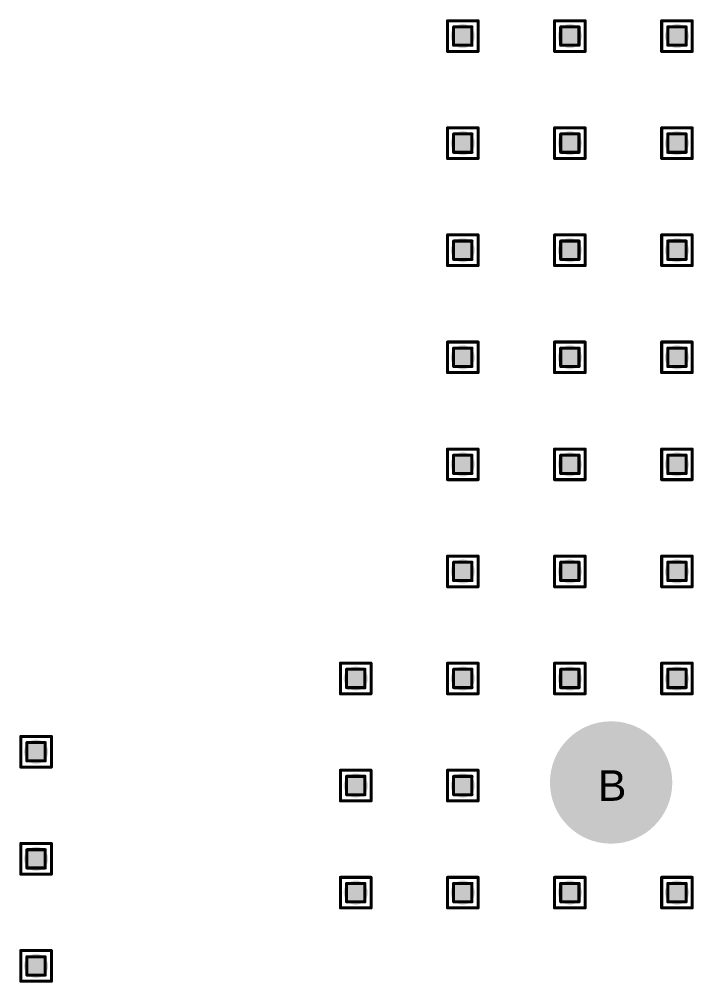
# Model space of a CAD drawing. Header units: millimetres. Extents: x -25 to 478, y -31 to 252.
# Drawn here: x 284.42 to 295.62, y 103.09 to 119.09 of the extents above; entities that cross this region are included whole.
import ezdxf

# ---------------------------------------------------------------- set-up
doc = ezdxf.new("R2010")
doc.units = ezdxf.units.MM
for name, color, linetype in [('DrillDrawing', 1, 'Continuous'), ('MultiLayer', 9, 'Continuous'), ('PadHoleLayer', 156, 'Continuous'), ('ViaHoleLayer', 16, 'Continuous')]:
    doc.layers.add(name, color=color, linetype=linetype)
doc.styles.add('Arial', font='', dxfattribs={"height": 0.2})
doc.styles.get('Arial').set_extended_font_data('Arial')

# ---------------------------------------------------------------- blocks, each defined once
blk = doc.blocks.new('KEYSTONE5000_955')
at = {"layer": 'MultiLayer'}
h = blk.add_hatch(color=9, dxfattribs=at)
edge = h.paths.add_edge_path()
edge.add_arc((0, 0), 1.016, 0, 360)
at = {"layer": 'PadHoleLayer'}
h = blk.add_hatch(color=156, dxfattribs=at)
edge = h.paths.add_edge_path()
edge.add_arc((0, 0), 0.508, 0, 360)

msp = doc.modelspace()

# ---------------------------------------------------------------- hatches: boundary and pattern name
at = {"layer": 'ViaHoleLayer'}
h = msp.add_hatch(color=16, dxfattribs=at)
edge = h.paths.add_edge_path()
edge.add_arc((291.788, 118.809), 0.2, 0, 360)
h = msp.add_hatch(color=16, dxfattribs=at)
edge = h.paths.add_edge_path()
edge.add_arc((293.566, 118.809), 0.2, 0, 360)
h = msp.add_hatch(color=16, dxfattribs=at)
edge = h.paths.add_edge_path()
edge.add_arc((295.344, 118.809), 0.2, 0, 360)
h = msp.add_hatch(color=16, dxfattribs=at)
edge = h.paths.add_edge_path()
edge.add_arc((291.788, 117.031), 0.2, 0, 360)
h = msp.add_hatch(color=16, dxfattribs=at)
edge = h.paths.add_edge_path()
edge.add_arc((293.566, 117.031), 0.2, 0, 360)
h = msp.add_hatch(color=16, dxfattribs=at)
edge = h.paths.add_edge_path()
edge.add_arc((295.344, 117.031), 0.2, 0, 360)
h = msp.add_hatch(color=16, dxfattribs=at)
edge = h.paths.add_edge_path()
edge.add_arc((291.788, 115.253), 0.2, 0, 360)
h = msp.add_hatch(color=16, dxfattribs=at)
edge = h.paths.add_edge_path()
edge.add_arc((293.566, 115.253), 0.2, 0, 360)
h = msp.add_hatch(color=16, dxfattribs=at)
edge = h.paths.add_edge_path()
edge.add_arc((295.344, 115.253), 0.2, 0, 360)
h = msp.add_hatch(color=16, dxfattribs=at)
edge = h.paths.add_edge_path()
edge.add_arc((291.788, 113.475), 0.2, 0, 360)
h = msp.add_hatch(color=16, dxfattribs=at)
edge = h.paths.add_edge_path()
edge.add_arc((293.566, 113.475), 0.2, 0, 360)
h = msp.add_hatch(color=16, dxfattribs=at)
edge = h.paths.add_edge_path()
edge.add_arc((295.344, 113.475), 0.2, 0, 360)
h = msp.add_hatch(color=16, dxfattribs=at)
edge = h.paths.add_edge_path()
edge.add_arc((291.788, 111.697), 0.2, 0, 360)
h = msp.add_hatch(color=16, dxfattribs=at)
edge = h.paths.add_edge_path()
edge.add_arc((293.566, 111.697), 0.2, 0, 360)
h = msp.add_hatch(color=16, dxfattribs=at)
edge = h.paths.add_edge_path()
edge.add_arc((295.344, 111.697), 0.2, 0, 360)
h = msp.add_hatch(color=16, dxfattribs=at)
edge = h.paths.add_edge_path()
edge.add_arc((291.788, 109.919), 0.2, 0, 360)
h = msp.add_hatch(color=16, dxfattribs=at)
edge = h.paths.add_edge_path()
edge.add_arc((293.566, 109.919), 0.2, 0, 360)
h = msp.add_hatch(color=16, dxfattribs=at)
edge = h.paths.add_edge_path()
edge.add_arc((295.344, 109.919), 0.2, 0, 360)
h = msp.add_hatch(color=16, dxfattribs=at)
edge = h.paths.add_edge_path()
edge.add_arc((290.01, 108.141), 0.2, 0, 360)
h = msp.add_hatch(color=16, dxfattribs=at)
edge = h.paths.add_edge_path()
edge.add_arc((291.788, 108.141), 0.2, 0, 360)
h = msp.add_hatch(color=16, dxfattribs=at)
edge = h.paths.add_edge_path()
edge.add_arc((293.566, 108.141), 0.2, 0, 360)
h = msp.add_hatch(color=16, dxfattribs=at)
edge = h.paths.add_edge_path()
edge.add_arc((295.344, 108.141), 0.2, 0, 360)
h = msp.add_hatch(color=16, dxfattribs=at)
edge = h.paths.add_edge_path()
edge.add_arc((284.701, 106.924), 0.2, 0, 360)
h = msp.add_hatch(color=16, dxfattribs=at)
edge = h.paths.add_edge_path()
edge.add_arc((290.01, 106.363), 0.2, 0, 360)
h = msp.add_hatch(color=16, dxfattribs=at)
edge = h.paths.add_edge_path()
edge.add_arc((291.788, 106.363), 0.2, 0, 360)
h = msp.add_hatch(color=16, dxfattribs=at)
edge = h.paths.add_edge_path()
edge.add_arc((284.701, 105.146), 0.2, 0, 360)
h = msp.add_hatch(color=16, dxfattribs=at)
edge = h.paths.add_edge_path()
edge.add_arc((290.01, 104.585), 0.2, 0, 360)
h = msp.add_hatch(color=16, dxfattribs=at)
edge = h.paths.add_edge_path()
edge.add_arc((291.788, 104.585), 0.2, 0, 360)
h = msp.add_hatch(color=16, dxfattribs=at)
edge = h.paths.add_edge_path()
edge.add_arc((293.566, 104.585), 0.2, 0, 360)
h = msp.add_hatch(color=16, dxfattribs=at)
edge = h.paths.add_edge_path()
edge.add_arc((295.344, 104.585), 0.2, 0, 360)
h = msp.add_hatch(color=16, dxfattribs=at)
edge = h.paths.add_edge_path()
edge.add_arc((284.701, 103.368), 0.2, 0, 360)

# ---------------------------------------------------------------- linework, layer by layer
at = {"layer": 'DrillDrawing', "const_width": 0.0508}
for points in [[(291.534, 119.063), (292.042, 119.063)], [(291.534, 118.555), (291.534, 119.063)], [(292.042, 118.555), (292.042, 119.063)], [(293.312, 119.063), (293.82, 119.063)], [(293.312, 118.555), (293.312, 119.063)], [(293.82, 118.555), (293.82, 119.063)], [(295.09, 119.063), (295.598, 119.063)], [(295.09, 118.555), (295.09, 119.063)], [(295.598, 118.555), (295.598, 119.063)], [(291.635, 118.962), (291.94, 118.962)], [(291.635, 118.657), (291.635, 118.962)], [(291.94, 118.657), (291.94, 118.962)], [(293.413, 118.962), (293.718, 118.962)], [(293.413, 118.657), (293.413, 118.962)], [(293.718, 118.657), (293.718, 118.962)], [(295.191, 118.962), (295.496, 118.962)], [(295.191, 118.657), (295.191, 118.962)], [(295.496, 118.657), (295.496, 118.962)], [(291.534, 118.555), (292.042, 118.555)], [(291.635, 118.657), (291.94, 118.657)], [(293.312, 118.555), (293.82, 118.555)], [(293.413, 118.657), (293.718, 118.657)], [(295.09, 118.555), (295.598, 118.555)], [(295.191, 118.657), (295.496, 118.657)], [(291.534, 117.285), (292.042, 117.285)], [(291.534, 116.777), (291.534, 117.285)], [(292.042, 116.777), (292.042, 117.285)], [(293.312, 117.285), (293.82, 117.285)], [(293.312, 116.777), (293.312, 117.285)], [(293.82, 116.777), (293.82, 117.285)], [(295.09, 117.285), (295.598, 117.285)], [(295.09, 116.777), (295.09, 117.285)], [(295.598, 116.777), (295.598, 117.285)], [(291.635, 117.184), (291.94, 117.184)], [(291.635, 116.879), (291.635, 117.184)], [(291.94, 116.879), (291.94, 117.184)], [(293.413, 117.184), (293.718, 117.184)], [(293.413, 116.879), (293.413, 117.184)], [(293.718, 116.879), (293.718, 117.184)], [(295.191, 117.184), (295.496, 117.184)], [(295.191, 116.879), (295.191, 117.184)], [(295.496, 116.879), (295.496, 117.184)], [(291.534, 116.777), (292.042, 116.777)], [(291.635, 116.879), (291.94, 116.879)], [(293.312, 116.777), (293.82, 116.777)], [(293.413, 116.879), (293.718, 116.879)], [(295.09, 116.777), (295.598, 116.777)], [(295.191, 116.879), (295.496, 116.879)], [(291.534, 115.507), (292.042, 115.507)], [(291.534, 114.999), (291.534, 115.507)], [(292.042, 114.999), (292.042, 115.507)], [(293.312, 115.507), (293.82, 115.507)], [(293.312, 114.999), (293.312, 115.507)], [(293.82, 114.999), (293.82, 115.507)], [(295.09, 115.507), (295.598, 115.507)], [(295.09, 114.999), (295.09, 115.507)], [(295.598, 114.999), (295.598, 115.507)], [(291.635, 115.406), (291.94, 115.406)], [(291.635, 115.101), (291.635, 115.406)], [(291.94, 115.101), (291.94, 115.406)], [(293.413, 115.406), (293.718, 115.406)], [(293.413, 115.101), (293.413, 115.406)], [(293.718, 115.101), (293.718, 115.406)], [(295.191, 115.406), (295.496, 115.406)], [(295.191, 115.101), (295.191, 115.406)], [(295.496, 115.101), (295.496, 115.406)], [(291.635, 115.101), (291.94, 115.101)], [(293.413, 115.101), (293.718, 115.101)], [(295.191, 115.101), (295.496, 115.101)], [(291.534, 114.999), (292.042, 114.999)], [(293.312, 114.999), (293.82, 114.999)], [(295.09, 114.999), (295.598, 114.999)], [(291.534, 113.729), (292.042, 113.729)], [(291.534, 113.221), (291.534, 113.729)], [(291.635, 113.628), (291.94, 113.628)], [(291.635, 113.323), (291.635, 113.628)], [(291.94, 113.323), (291.94, 113.628)], [(292.042, 113.221), (292.042, 113.729)], [(293.312, 113.729), (293.82, 113.729)], [(293.312, 113.221), (293.312, 113.729)], [(293.413, 113.628), (293.718, 113.628)], [(293.413, 113.323), (293.413, 113.628)], [(293.718, 113.323), (293.718, 113.628)], [(293.82, 113.221), (293.82, 113.729)], [(295.09, 113.729), (295.598, 113.729)], [(295.09, 113.221), (295.09, 113.729)], [(295.191, 113.628), (295.496, 113.628)], [(295.191, 113.323), (295.191, 113.628)], [(295.496, 113.323), (295.496, 113.628)], [(295.598, 113.221), (295.598, 113.729)], [(291.635, 113.323), (291.94, 113.323)], [(293.413, 113.323), (293.718, 113.323)], [(295.191, 113.323), (295.496, 113.323)], [(291.534, 113.221), (292.042, 113.221)], [(293.312, 113.221), (293.82, 113.221)], [(295.09, 113.221), (295.598, 113.221)], [(291.534, 111.951), (292.042, 111.951)], [(291.534, 111.443), (291.534, 111.951)], [(291.635, 111.85), (291.94, 111.85)], [(291.635, 111.545), (291.635, 111.85)], [(291.94, 111.545), (291.94, 111.85)], [(292.042, 111.443), (292.042, 111.951)], [(293.312, 111.951), (293.82, 111.951)], [(293.312, 111.443), (293.312, 111.951)], [(293.413, 111.85), (293.718, 111.85)], [(293.413, 111.545), (293.413, 111.85)], [(293.718, 111.545), (293.718, 111.85)], [(293.82, 111.443), (293.82, 111.951)], [(295.09, 111.951), (295.598, 111.951)], [(295.09, 111.443), (295.09, 111.951)], [(295.191, 111.85), (295.496, 111.85)], [(295.191, 111.545), (295.191, 111.85)], [(295.496, 111.545), (295.496, 111.85)], [(295.598, 111.443), (295.598, 111.951)], [(291.635, 111.545), (291.94, 111.545)], [(293.413, 111.545), (293.718, 111.545)], [(295.191, 111.545), (295.496, 111.545)], [(291.534, 111.443), (292.042, 111.443)], [(293.312, 111.443), (293.82, 111.443)], [(295.09, 111.443), (295.598, 111.443)], [(291.534, 110.173), (292.042, 110.173)], [(291.534, 109.665), (291.534, 110.173)], [(291.635, 110.072), (291.94, 110.072)], [(291.635, 109.767), (291.635, 110.072)], [(291.94, 109.767), (291.94, 110.072)], [(292.042, 109.665), (292.042, 110.173)], [(293.312, 110.173), (293.82, 110.173)], [(293.312, 109.665), (293.312, 110.173)], [(293.413, 110.072), (293.718, 110.072)], [(293.413, 109.767), (293.413, 110.072)], [(293.718, 109.767), (293.718, 110.072)], [(293.82, 109.665), (293.82, 110.173)], [(295.09, 110.173), (295.598, 110.173)], [(295.09, 109.665), (295.09, 110.173)], [(295.191, 110.072), (295.496, 110.072)], [(295.191, 109.767), (295.191, 110.072)], [(295.496, 109.767), (295.496, 110.072)], [(295.598, 109.665), (295.598, 110.173)], [(291.635, 109.767), (291.94, 109.767)], [(293.413, 109.767), (293.718, 109.767)], [(295.191, 109.767), (295.496, 109.767)], [(291.534, 109.665), (292.042, 109.665)], [(293.312, 109.665), (293.82, 109.665)], [(295.09, 109.665), (295.598, 109.665)], [(289.756, 108.395), (290.264, 108.395)], [(289.756, 107.887), (289.756, 108.395)], [(290.264, 107.887), (290.264, 108.395)], [(291.534, 108.395), (292.042, 108.395)], [(291.534, 107.887), (291.534, 108.395)], [(292.042, 107.887), (292.042, 108.395)], [(293.312, 108.395), (293.82, 108.395)], [(293.312, 107.887), (293.312, 108.395)], [(293.82, 107.887), (293.82, 108.395)], [(295.09, 108.395), (295.598, 108.395)], [(295.09, 107.887), (295.09, 108.395)], [(295.598, 107.887), (295.598, 108.395)], [(289.857, 108.294), (290.162, 108.294)], [(289.857, 107.989), (289.857, 108.294)], [(290.162, 107.989), (290.162, 108.294)], [(291.635, 108.294), (291.94, 108.294)], [(291.635, 107.989), (291.635, 108.294)], [(291.94, 107.989), (291.94, 108.294)], [(293.413, 108.294), (293.718, 108.294)], [(293.413, 107.989), (293.413, 108.294)], [(293.718, 107.989), (293.718, 108.294)], [(295.191, 108.294), (295.496, 108.294)], [(295.191, 107.989), (295.191, 108.294)], [(295.496, 107.989), (295.496, 108.294)], [(289.857, 107.989), (290.162, 107.989)], [(291.635, 107.989), (291.94, 107.989)], [(293.413, 107.989), (293.718, 107.989)], [(295.191, 107.989), (295.496, 107.989)], [(289.756, 107.887), (290.264, 107.887)], [(291.534, 107.887), (292.042, 107.887)], [(293.312, 107.887), (293.82, 107.887)], [(295.09, 107.887), (295.598, 107.887)], [(284.447, 107.178), (284.955, 107.178)], [(284.447, 106.67), (284.447, 107.178)], [(284.955, 106.67), (284.955, 107.178)], [(284.549, 107.076), (284.853, 107.076)], [(284.549, 106.772), (284.549, 107.076)], [(284.853, 106.772), (284.853, 107.076)], [(284.549, 106.772), (284.853, 106.772)], [(284.447, 106.67), (284.955, 106.67)], [(289.756, 106.617), (290.264, 106.617)], [(289.756, 106.109), (289.756, 106.617)], [(290.264, 106.109), (290.264, 106.617)], [(291.534, 106.617), (292.042, 106.617)], [(291.534, 106.109), (291.534, 106.617)], [(292.042, 106.109), (292.042, 106.617)], [(289.857, 106.516), (290.162, 106.516)], [(289.857, 106.211), (289.857, 106.516)], [(290.162, 106.211), (290.162, 106.516)], [(291.635, 106.516), (291.94, 106.516)], [(291.635, 106.211), (291.635, 106.516)], [(291.94, 106.211), (291.94, 106.516)], [(289.756, 106.109), (290.264, 106.109)], [(289.857, 106.211), (290.162, 106.211)], [(291.534, 106.109), (292.042, 106.109)], [(291.635, 106.211), (291.94, 106.211)], [(284.447, 105.4), (284.955, 105.4)], [(284.447, 104.892), (284.447, 105.4)], [(284.549, 105.298), (284.853, 105.298)], [(284.549, 104.994), (284.549, 105.298)], [(284.853, 104.994), (284.853, 105.298)], [(284.955, 104.892), (284.955, 105.4)], [(284.549, 104.994), (284.853, 104.994)], [(284.447, 104.892), (284.955, 104.892)], [(289.756, 104.839), (290.264, 104.839)], [(289.756, 104.331), (289.756, 104.839)], [(290.264, 104.331), (290.264, 104.839)], [(291.534, 104.839), (292.042, 104.839)], [(291.534, 104.331), (291.534, 104.839)], [(292.042, 104.331), (292.042, 104.839)], [(293.312, 104.839), (293.82, 104.839)], [(293.312, 104.331), (293.312, 104.839)], [(293.82, 104.331), (293.82, 104.839)], [(295.09, 104.839), (295.598, 104.839)], [(295.09, 104.331), (295.09, 104.839)], [(295.598, 104.331), (295.598, 104.839)], [(289.857, 104.738), (290.162, 104.738)], [(289.857, 104.433), (289.857, 104.738)], [(290.162, 104.433), (290.162, 104.738)], [(291.635, 104.738), (291.94, 104.738)], [(291.635, 104.433), (291.635, 104.738)], [(291.94, 104.433), (291.94, 104.738)], [(293.413, 104.738), (293.718, 104.738)], [(293.413, 104.433), (293.413, 104.738)], [(293.718, 104.433), (293.718, 104.738)], [(295.191, 104.738), (295.496, 104.738)], [(295.191, 104.433), (295.191, 104.738)], [(295.496, 104.433), (295.496, 104.738)], [(289.756, 104.331), (290.264, 104.331)], [(289.857, 104.433), (290.162, 104.433)], [(291.534, 104.331), (292.042, 104.331)], [(291.635, 104.433), (291.94, 104.433)], [(293.312, 104.331), (293.82, 104.331)], [(293.413, 104.433), (293.718, 104.433)], [(295.09, 104.331), (295.598, 104.331)], [(295.191, 104.433), (295.496, 104.433)], [(284.447, 103.622), (284.955, 103.622)], [(284.447, 103.114), (284.447, 103.622)], [(284.549, 103.52), (284.853, 103.52)], [(284.549, 103.216), (284.549, 103.52)], [(284.853, 103.216), (284.853, 103.52)], [(284.955, 103.114), (284.955, 103.622)], [(284.549, 103.216), (284.853, 103.216)], [(284.447, 103.114), (284.955, 103.114)]]:
    msp.add_lwpolyline(points, dxfattribs=at)
at = {"layer": 'DrillDrawing', "const_width": 0.0254}
for points in [[(291.521, 119.063, 1), (291.546, 119.063, 1)], [(291.521, 119.063, 1), (291.546, 119.063, 1)], [(292.029, 119.063, 1), (292.054, 119.063, 1)], [(292.029, 119.063, 1), (292.054, 119.063, 1)], [(293.299, 119.063, 1), (293.324, 119.063, 1)], [(293.299, 119.063, 1), (293.324, 119.063, 1)], [(293.807, 119.063, 1), (293.832, 119.063, 1)], [(293.807, 119.063, 1), (293.832, 119.063, 1)], [(295.077, 119.063, 1), (295.102, 119.063, 1)], [(295.077, 119.063, 1), (295.102, 119.063, 1)], [(295.585, 119.063, 1), (295.61, 119.063, 1)], [(295.585, 119.063, 1), (295.61, 119.063, 1)], [(291.623, 118.962, 1), (291.648, 118.962, 1)], [(291.623, 118.962, 1), (291.648, 118.962, 1)], [(291.927, 118.962, 1), (291.953, 118.962, 1)], [(291.927, 118.962, 1), (291.953, 118.962, 1)], [(293.401, 118.962, 1), (293.426, 118.962, 1)], [(293.401, 118.962, 1), (293.426, 118.962, 1)], [(293.705, 118.962, 1), (293.731, 118.962, 1)], [(293.705, 118.962, 1), (293.731, 118.962, 1)], [(295.179, 118.962, 1), (295.204, 118.962, 1)], [(295.179, 118.962, 1), (295.204, 118.962, 1)], [(295.483, 118.962, 1), (295.509, 118.962, 1)], [(295.483, 118.962, 1), (295.509, 118.962, 1)], [(291.521, 118.555, 1), (291.546, 118.555, 1)], [(291.521, 118.555, 1), (291.546, 118.555, 1)], [(291.623, 118.657, 1), (291.648, 118.657, 1)], [(291.623, 118.657, 1), (291.648, 118.657, 1)], [(291.927, 118.657, 1), (291.953, 118.657, 1)], [(291.927, 118.657, 1), (291.953, 118.657, 1)], [(292.029, 118.555, 1), (292.054, 118.555, 1)], [(292.029, 118.555, 1), (292.054, 118.555, 1)], [(293.299, 118.555, 1), (293.324, 118.555, 1)], [(293.299, 118.555, 1), (293.324, 118.555, 1)], [(293.401, 118.657, 1), (293.426, 118.657, 1)], [(293.401, 118.657, 1), (293.426, 118.657, 1)], [(293.705, 118.657, 1), (293.731, 118.657, 1)], [(293.705, 118.657, 1), (293.731, 118.657, 1)], [(293.807, 118.555, 1), (293.832, 118.555, 1)], [(293.807, 118.555, 1), (293.832, 118.555, 1)], [(295.077, 118.555, 1), (295.102, 118.555, 1)], [(295.077, 118.555, 1), (295.102, 118.555, 1)], [(295.179, 118.657, 1), (295.204, 118.657, 1)], [(295.179, 118.657, 1), (295.204, 118.657, 1)], [(295.483, 118.657, 1), (295.509, 118.657, 1)], [(295.483, 118.657, 1), (295.509, 118.657, 1)], [(295.585, 118.555, 1), (295.61, 118.555, 1)], [(295.585, 118.555, 1), (295.61, 118.555, 1)], [(291.521, 117.285, 1), (291.546, 117.285, 1)], [(291.521, 117.285, 1), (291.546, 117.285, 1)], [(292.029, 117.285, 1), (292.054, 117.285, 1)], [(292.029, 117.285, 1), (292.054, 117.285, 1)], [(293.299, 117.285, 1), (293.324, 117.285, 1)], [(293.299, 117.285, 1), (293.324, 117.285, 1)], [(293.807, 117.285, 1), (293.832, 117.285, 1)], [(293.807, 117.285, 1), (293.832, 117.285, 1)], [(295.077, 117.285, 1), (295.102, 117.285, 1)], [(295.077, 117.285, 1), (295.102, 117.285, 1)], [(295.585, 117.285, 1), (295.61, 117.285, 1)], [(295.585, 117.285, 1), (295.61, 117.285, 1)], [(291.623, 117.184, 1), (291.648, 117.184, 1)], [(291.623, 117.184, 1), (291.648, 117.184, 1)], [(291.927, 117.184, 1), (291.953, 117.184, 1)], [(291.927, 117.184, 1), (291.953, 117.184, 1)], [(293.401, 117.184, 1), (293.426, 117.184, 1)], [(293.401, 117.184, 1), (293.426, 117.184, 1)], [(293.705, 117.184, 1), (293.731, 117.184, 1)], [(293.705, 117.184, 1), (293.731, 117.184, 1)], [(295.179, 117.184, 1), (295.204, 117.184, 1)], [(295.179, 117.184, 1), (295.204, 117.184, 1)], [(295.483, 117.184, 1), (295.509, 117.184, 1)], [(295.483, 117.184, 1), (295.509, 117.184, 1)], [(291.521, 116.777, 1), (291.546, 116.777, 1)], [(291.521, 116.777, 1), (291.546, 116.777, 1)], [(291.623, 116.879, 1), (291.648, 116.879, 1)], [(291.623, 116.879, 1), (291.648, 116.879, 1)], [(291.927, 116.879, 1), (291.953, 116.879, 1)], [(291.927, 116.879, 1), (291.953, 116.879, 1)], [(292.029, 116.777, 1), (292.054, 116.777, 1)], [(292.029, 116.777, 1), (292.054, 116.777, 1)], [(293.299, 116.777, 1), (293.324, 116.777, 1)], [(293.299, 116.777, 1), (293.324, 116.777, 1)], [(293.401, 116.879, 1), (293.426, 116.879, 1)], [(293.401, 116.879, 1), (293.426, 116.879, 1)], [(293.705, 116.879, 1), (293.731, 116.879, 1)], [(293.705, 116.879, 1), (293.731, 116.879, 1)], [(293.807, 116.777, 1), (293.832, 116.777, 1)], [(293.807, 116.777, 1), (293.832, 116.777, 1)], [(295.077, 116.777, 1), (295.102, 116.777, 1)], [(295.077, 116.777, 1), (295.102, 116.777, 1)], [(295.179, 116.879, 1), (295.204, 116.879, 1)], [(295.179, 116.879, 1), (295.204, 116.879, 1)], [(295.483, 116.879, 1), (295.509, 116.879, 1)], [(295.483, 116.879, 1), (295.509, 116.879, 1)], [(295.585, 116.777, 1), (295.61, 116.777, 1)], [(295.585, 116.777, 1), (295.61, 116.777, 1)], [(291.521, 115.507, 1), (291.546, 115.507, 1)], [(291.521, 115.507, 1), (291.546, 115.507, 1)], [(292.029, 115.507, 1), (292.054, 115.507, 1)], [(292.029, 115.507, 1), (292.054, 115.507, 1)], [(293.299, 115.507, 1), (293.324, 115.507, 1)], [(293.299, 115.507, 1), (293.324, 115.507, 1)], [(293.807, 115.507, 1), (293.832, 115.507, 1)], [(293.807, 115.507, 1), (293.832, 115.507, 1)], [(295.077, 115.507, 1), (295.102, 115.507, 1)], [(295.077, 115.507, 1), (295.102, 115.507, 1)], [(295.585, 115.507, 1), (295.61, 115.507, 1)], [(295.585, 115.507, 1), (295.61, 115.507, 1)], [(291.623, 115.406, 1), (291.648, 115.406, 1)], [(291.623, 115.406, 1), (291.648, 115.406, 1)], [(291.927, 115.406, 1), (291.953, 115.406, 1)], [(291.927, 115.406, 1), (291.953, 115.406, 1)], [(293.401, 115.406, 1), (293.426, 115.406, 1)], [(293.401, 115.406, 1), (293.426, 115.406, 1)], [(293.705, 115.406, 1), (293.731, 115.406, 1)], [(293.705, 115.406, 1), (293.731, 115.406, 1)], [(295.179, 115.406, 1), (295.204, 115.406, 1)], [(295.179, 115.406, 1), (295.204, 115.406, 1)], [(295.483, 115.406, 1), (295.509, 115.406, 1)], [(295.483, 115.406, 1), (295.509, 115.406, 1)], [(291.623, 115.101, 1), (291.648, 115.101, 1)], [(291.623, 115.101, 1), (291.648, 115.101, 1)], [(291.927, 115.101, 1), (291.953, 115.101, 1)], [(291.927, 115.101, 1), (291.953, 115.101, 1)], [(293.401, 115.101, 1), (293.426, 115.101, 1)], [(293.401, 115.101, 1), (293.426, 115.101, 1)], [(293.705, 115.101, 1), (293.731, 115.101, 1)], [(293.705, 115.101, 1), (293.731, 115.101, 1)], [(295.179, 115.101, 1), (295.204, 115.101, 1)], [(295.179, 115.101, 1), (295.204, 115.101, 1)], [(295.483, 115.101, 1), (295.509, 115.101, 1)], [(295.483, 115.101, 1), (295.509, 115.101, 1)], [(291.521, 114.999, 1), (291.546, 114.999, 1)], [(291.521, 114.999, 1), (291.546, 114.999, 1)], [(292.029, 114.999, 1), (292.054, 114.999, 1)], [(292.029, 114.999, 1), (292.054, 114.999, 1)], [(293.299, 114.999, 1), (293.324, 114.999, 1)], [(293.299, 114.999, 1), (293.324, 114.999, 1)], [(293.807, 114.999, 1), (293.832, 114.999, 1)], [(293.807, 114.999, 1), (293.832, 114.999, 1)], [(295.077, 114.999, 1), (295.102, 114.999, 1)], [(295.077, 114.999, 1), (295.102, 114.999, 1)], [(295.585, 114.999, 1), (295.61, 114.999, 1)], [(295.585, 114.999, 1), (295.61, 114.999, 1)], [(291.521, 113.729, 1), (291.546, 113.729, 1)], [(291.521, 113.729, 1), (291.546, 113.729, 1)], [(291.623, 113.628, 1), (291.648, 113.628, 1)], [(291.623, 113.628, 1), (291.648, 113.628, 1)], [(291.927, 113.628, 1), (291.953, 113.628, 1)], [(291.927, 113.628, 1), (291.953, 113.628, 1)], [(292.029, 113.729, 1), (292.054, 113.729, 1)], [(292.029, 113.729, 1), (292.054, 113.729, 1)], [(293.299, 113.729, 1), (293.324, 113.729, 1)], [(293.299, 113.729, 1), (293.324, 113.729, 1)], [(293.401, 113.628, 1), (293.426, 113.628, 1)], [(293.401, 113.628, 1), (293.426, 113.628, 1)], [(293.705, 113.628, 1), (293.731, 113.628, 1)], [(293.705, 113.628, 1), (293.731, 113.628, 1)], [(293.807, 113.729, 1), (293.832, 113.729, 1)], [(293.807, 113.729, 1), (293.832, 113.729, 1)], [(295.077, 113.729, 1), (295.102, 113.729, 1)], [(295.077, 113.729, 1), (295.102, 113.729, 1)], [(295.179, 113.628, 1), (295.204, 113.628, 1)], [(295.179, 113.628, 1), (295.204, 113.628, 1)], [(295.483, 113.628, 1), (295.509, 113.628, 1)], [(295.483, 113.628, 1), (295.509, 113.628, 1)], [(295.585, 113.729, 1), (295.61, 113.729, 1)], [(295.585, 113.729, 1), (295.61, 113.729, 1)], [(291.623, 113.323, 1), (291.648, 113.323, 1)], [(291.623, 113.323, 1), (291.648, 113.323, 1)], [(291.927, 113.323, 1), (291.953, 113.323, 1)], [(291.927, 113.323, 1), (291.953, 113.323, 1)], [(293.401, 113.323, 1), (293.426, 113.323, 1)], [(293.401, 113.323, 1), (293.426, 113.323, 1)], [(293.705, 113.323, 1), (293.731, 113.323, 1)], [(293.705, 113.323, 1), (293.731, 113.323, 1)], [(295.179, 113.323, 1), (295.204, 113.323, 1)], [(295.179, 113.323, 1), (295.204, 113.323, 1)], [(295.483, 113.323, 1), (295.509, 113.323, 1)], [(295.483, 113.323, 1), (295.509, 113.323, 1)], [(291.521, 113.221, 1), (291.546, 113.221, 1)], [(291.521, 113.221, 1), (291.546, 113.221, 1)], [(292.029, 113.221, 1), (292.054, 113.221, 1)], [(292.029, 113.221, 1), (292.054, 113.221, 1)], [(293.299, 113.221, 1), (293.324, 113.221, 1)], [(293.299, 113.221, 1), (293.324, 113.221, 1)], [(293.807, 113.221, 1), (293.832, 113.221, 1)], [(293.807, 113.221, 1), (293.832, 113.221, 1)], [(295.077, 113.221, 1), (295.102, 113.221, 1)], [(295.077, 113.221, 1), (295.102, 113.221, 1)], [(295.585, 113.221, 1), (295.61, 113.221, 1)], [(295.585, 113.221, 1), (295.61, 113.221, 1)], [(291.521, 111.951, 1), (291.546, 111.951, 1)], [(291.521, 111.951, 1), (291.546, 111.951, 1)], [(291.623, 111.85, 1), (291.648, 111.85, 1)], [(291.623, 111.85, 1), (291.648, 111.85, 1)], [(291.927, 111.85, 1), (291.953, 111.85, 1)], [(291.927, 111.85, 1), (291.953, 111.85, 1)], [(292.029, 111.951, 1), (292.054, 111.951, 1)], [(292.029, 111.951, 1), (292.054, 111.951, 1)], [(293.299, 111.951, 1), (293.324, 111.951, 1)], [(293.299, 111.951, 1), (293.324, 111.951, 1)], [(293.401, 111.85, 1), (293.426, 111.85, 1)], [(293.401, 111.85, 1), (293.426, 111.85, 1)], [(293.705, 111.85, 1), (293.731, 111.85, 1)], [(293.705, 111.85, 1), (293.731, 111.85, 1)], [(293.807, 111.951, 1), (293.832, 111.951, 1)], [(293.807, 111.951, 1), (293.832, 111.951, 1)], [(295.077, 111.951, 1), (295.102, 111.951, 1)], [(295.077, 111.951, 1), (295.102, 111.951, 1)], [(295.179, 111.85, 1), (295.204, 111.85, 1)], [(295.179, 111.85, 1), (295.204, 111.85, 1)], [(295.483, 111.85, 1), (295.509, 111.85, 1)], [(295.483, 111.85, 1), (295.509, 111.85, 1)], [(295.585, 111.951, 1), (295.61, 111.951, 1)], [(295.585, 111.951, 1), (295.61, 111.951, 1)], [(291.623, 111.545, 1), (291.648, 111.545, 1)], [(291.623, 111.545, 1), (291.648, 111.545, 1)], [(291.927, 111.545, 1), (291.953, 111.545, 1)], [(291.927, 111.545, 1), (291.953, 111.545, 1)], [(293.401, 111.545, 1), (293.426, 111.545, 1)], [(293.401, 111.545, 1), (293.426, 111.545, 1)], [(293.705, 111.545, 1), (293.731, 111.545, 1)], [(293.705, 111.545, 1), (293.731, 111.545, 1)], [(295.179, 111.545, 1), (295.204, 111.545, 1)], [(295.179, 111.545, 1), (295.204, 111.545, 1)], [(295.483, 111.545, 1), (295.509, 111.545, 1)], [(295.483, 111.545, 1), (295.509, 111.545, 1)], [(291.521, 111.443, 1), (291.546, 111.443, 1)], [(291.521, 111.443, 1), (291.546, 111.443, 1)], [(292.029, 111.443, 1), (292.054, 111.443, 1)], [(292.029, 111.443, 1), (292.054, 111.443, 1)], [(293.299, 111.443, 1), (293.324, 111.443, 1)], [(293.299, 111.443, 1), (293.324, 111.443, 1)], [(293.807, 111.443, 1), (293.832, 111.443, 1)], [(293.807, 111.443, 1), (293.832, 111.443, 1)], [(295.077, 111.443, 1), (295.102, 111.443, 1)], [(295.077, 111.443, 1), (295.102, 111.443, 1)], [(295.585, 111.443, 1), (295.61, 111.443, 1)], [(295.585, 111.443, 1), (295.61, 111.443, 1)], [(291.521, 110.173, 1), (291.546, 110.173, 1)], [(291.521, 110.173, 1), (291.546, 110.173, 1)], [(291.623, 110.072, 1), (291.648, 110.072, 1)], [(291.623, 110.072, 1), (291.648, 110.072, 1)], [(291.927, 110.072, 1), (291.953, 110.072, 1)], [(291.927, 110.072, 1), (291.953, 110.072, 1)], [(292.029, 110.173, 1), (292.054, 110.173, 1)], [(292.029, 110.173, 1), (292.054, 110.173, 1)], [(293.299, 110.173, 1), (293.324, 110.173, 1)], [(293.299, 110.173, 1), (293.324, 110.173, 1)], [(293.401, 110.072, 1), (293.426, 110.072, 1)], [(293.401, 110.072, 1), (293.426, 110.072, 1)], [(293.705, 110.072, 1), (293.731, 110.072, 1)], [(293.705, 110.072, 1), (293.731, 110.072, 1)], [(293.807, 110.173, 1), (293.832, 110.173, 1)], [(293.807, 110.173, 1), (293.832, 110.173, 1)], [(295.077, 110.173, 1), (295.102, 110.173, 1)], [(295.077, 110.173, 1), (295.102, 110.173, 1)], [(295.179, 110.072, 1), (295.204, 110.072, 1)], [(295.179, 110.072, 1), (295.204, 110.072, 1)], [(295.483, 110.072, 1), (295.509, 110.072, 1)], [(295.483, 110.072, 1), (295.509, 110.072, 1)], [(295.585, 110.173, 1), (295.61, 110.173, 1)], [(295.585, 110.173, 1), (295.61, 110.173, 1)], [(291.623, 109.767, 1), (291.648, 109.767, 1)], [(291.623, 109.767, 1), (291.648, 109.767, 1)], [(291.927, 109.767, 1), (291.953, 109.767, 1)], [(291.927, 109.767, 1), (291.953, 109.767, 1)], [(293.401, 109.767, 1), (293.426, 109.767, 1)], [(293.401, 109.767, 1), (293.426, 109.767, 1)], [(293.705, 109.767, 1), (293.731, 109.767, 1)], [(293.705, 109.767, 1), (293.731, 109.767, 1)], [(295.179, 109.767, 1), (295.204, 109.767, 1)], [(295.179, 109.767, 1), (295.204, 109.767, 1)], [(295.483, 109.767, 1), (295.509, 109.767, 1)], [(295.483, 109.767, 1), (295.509, 109.767, 1)], [(291.521, 109.665, 1), (291.546, 109.665, 1)], [(291.521, 109.665, 1), (291.546, 109.665, 1)], [(292.029, 109.665, 1), (292.054, 109.665, 1)], [(292.029, 109.665, 1), (292.054, 109.665, 1)], [(293.299, 109.665, 1), (293.324, 109.665, 1)], [(293.299, 109.665, 1), (293.324, 109.665, 1)], [(293.807, 109.665, 1), (293.832, 109.665, 1)], [(293.807, 109.665, 1), (293.832, 109.665, 1)], [(295.077, 109.665, 1), (295.102, 109.665, 1)], [(295.077, 109.665, 1), (295.102, 109.665, 1)], [(295.585, 109.665, 1), (295.61, 109.665, 1)], [(295.585, 109.665, 1), (295.61, 109.665, 1)], [(289.743, 108.395, 1), (289.768, 108.395, 1)], [(289.743, 108.395, 1), (289.768, 108.395, 1)], [(290.251, 108.395, 1), (290.276, 108.395, 1)], [(290.251, 108.395, 1), (290.276, 108.395, 1)], [(291.521, 108.395, 1), (291.546, 108.395, 1)], [(291.521, 108.395, 1), (291.546, 108.395, 1)], [(292.029, 108.395, 1), (292.054, 108.395, 1)], [(292.029, 108.395, 1), (292.054, 108.395, 1)], [(293.299, 108.395, 1), (293.324, 108.395, 1)], [(293.299, 108.395, 1), (293.324, 108.395, 1)], [(293.807, 108.395, 1), (293.832, 108.395, 1)], [(293.807, 108.395, 1), (293.832, 108.395, 1)], [(295.077, 108.395, 1), (295.102, 108.395, 1)], [(295.077, 108.395, 1), (295.102, 108.395, 1)], [(295.585, 108.395, 1), (295.61, 108.395, 1)], [(295.585, 108.395, 1), (295.61, 108.395, 1)], [(289.845, 108.294, 1), (289.87, 108.294, 1)], [(289.845, 108.294, 1), (289.87, 108.294, 1)], [(290.149, 108.294, 1), (290.175, 108.294, 1)], [(290.149, 108.294, 1), (290.175, 108.294, 1)], [(291.623, 108.294, 1), (291.648, 108.294, 1)], [(291.623, 108.294, 1), (291.648, 108.294, 1)], [(291.927, 108.294, 1), (291.953, 108.294, 1)], [(291.927, 108.294, 1), (291.953, 108.294, 1)], [(293.401, 108.294, 1), (293.426, 108.294, 1)], [(293.401, 108.294, 1), (293.426, 108.294, 1)], [(293.705, 108.294, 1), (293.731, 108.294, 1)], [(293.705, 108.294, 1), (293.731, 108.294, 1)], [(295.179, 108.294, 1), (295.204, 108.294, 1)], [(295.179, 108.294, 1), (295.204, 108.294, 1)], [(295.483, 108.294, 1), (295.509, 108.294, 1)], [(295.483, 108.294, 1), (295.509, 108.294, 1)], [(289.845, 107.989, 1), (289.87, 107.989, 1)], [(289.845, 107.989, 1), (289.87, 107.989, 1)], [(290.149, 107.989, 1), (290.175, 107.989, 1)], [(290.149, 107.989, 1), (290.175, 107.989, 1)], [(291.623, 107.989, 1), (291.648, 107.989, 1)], [(291.623, 107.989, 1), (291.648, 107.989, 1)], [(291.927, 107.989, 1), (291.953, 107.989, 1)], [(291.927, 107.989, 1), (291.953, 107.989, 1)], [(293.401, 107.989, 1), (293.426, 107.989, 1)], [(293.401, 107.989, 1), (293.426, 107.989, 1)], [(293.705, 107.989, 1), (293.731, 107.989, 1)], [(293.705, 107.989, 1), (293.731, 107.989, 1)], [(295.179, 107.989, 1), (295.204, 107.989, 1)], [(295.179, 107.989, 1), (295.204, 107.989, 1)], [(295.483, 107.989, 1), (295.509, 107.989, 1)], [(295.483, 107.989, 1), (295.509, 107.989, 1)], [(289.743, 107.887, 1), (289.768, 107.887, 1)], [(289.743, 107.887, 1), (289.768, 107.887, 1)], [(290.251, 107.887, 1), (290.276, 107.887, 1)], [(290.251, 107.887, 1), (290.276, 107.887, 1)], [(291.521, 107.887, 1), (291.546, 107.887, 1)], [(291.521, 107.887, 1), (291.546, 107.887, 1)], [(292.029, 107.887, 1), (292.054, 107.887, 1)], [(292.029, 107.887, 1), (292.054, 107.887, 1)], [(293.299, 107.887, 1), (293.324, 107.887, 1)], [(293.299, 107.887, 1), (293.324, 107.887, 1)], [(293.807, 107.887, 1), (293.832, 107.887, 1)], [(293.807, 107.887, 1), (293.832, 107.887, 1)], [(295.077, 107.887, 1), (295.102, 107.887, 1)], [(295.077, 107.887, 1), (295.102, 107.887, 1)], [(295.585, 107.887, 1), (295.61, 107.887, 1)], [(295.585, 107.887, 1), (295.61, 107.887, 1)], [(284.434, 107.178, 1), (284.46, 107.178, 1)], [(284.434, 107.178, 1), (284.46, 107.178, 1)], [(284.942, 107.178, 1), (284.968, 107.178, 1)], [(284.942, 107.178, 1), (284.968, 107.178, 1)], [(284.536, 107.076, 1), (284.561, 107.076, 1)], [(284.536, 107.076, 1), (284.561, 107.076, 1)], [(284.841, 107.076, 1), (284.866, 107.076, 1)], [(284.841, 107.076, 1), (284.866, 107.076, 1)], [(284.536, 106.772, 1), (284.561, 106.772, 1)], [(284.536, 106.772, 1), (284.561, 106.772, 1)], [(284.841, 106.772, 1), (284.866, 106.772, 1)], [(284.841, 106.772, 1), (284.866, 106.772, 1)], [(284.434, 106.67, 1), (284.46, 106.67, 1)], [(284.434, 106.67, 1), (284.46, 106.67, 1)], [(284.942, 106.67, 1), (284.968, 106.67, 1)], [(284.942, 106.67, 1), (284.968, 106.67, 1)], [(289.743, 106.617, 1), (289.768, 106.617, 1)], [(289.743, 106.617, 1), (289.768, 106.617, 1)], [(290.251, 106.617, 1), (290.276, 106.617, 1)], [(290.251, 106.617, 1), (290.276, 106.617, 1)], [(291.521, 106.617, 1), (291.546, 106.617, 1)], [(291.521, 106.617, 1), (291.546, 106.617, 1)], [(292.029, 106.617, 1), (292.054, 106.617, 1)], [(292.029, 106.617, 1), (292.054, 106.617, 1)], [(289.845, 106.516, 1), (289.87, 106.516, 1)], [(289.845, 106.516, 1), (289.87, 106.516, 1)], [(290.149, 106.516, 1), (290.175, 106.516, 1)], [(290.149, 106.516, 1), (290.175, 106.516, 1)], [(291.623, 106.516, 1), (291.648, 106.516, 1)], [(291.623, 106.516, 1), (291.648, 106.516, 1)], [(291.927, 106.516, 1), (291.953, 106.516, 1)], [(291.927, 106.516, 1), (291.953, 106.516, 1)], [(289.743, 106.109, 1), (289.768, 106.109, 1)], [(289.743, 106.109, 1), (289.768, 106.109, 1)], [(289.845, 106.211, 1), (289.87, 106.211, 1)], [(289.845, 106.211, 1), (289.87, 106.211, 1)], [(290.149, 106.211, 1), (290.175, 106.211, 1)], [(290.149, 106.211, 1), (290.175, 106.211, 1)], [(290.251, 106.109, 1), (290.276, 106.109, 1)], [(290.251, 106.109, 1), (290.276, 106.109, 1)], [(291.521, 106.109, 1), (291.546, 106.109, 1)], [(291.521, 106.109, 1), (291.546, 106.109, 1)], [(291.623, 106.211, 1), (291.648, 106.211, 1)], [(291.623, 106.211, 1), (291.648, 106.211, 1)], [(291.927, 106.211, 1), (291.953, 106.211, 1)], [(291.927, 106.211, 1), (291.953, 106.211, 1)], [(292.029, 106.109, 1), (292.054, 106.109, 1)], [(292.029, 106.109, 1), (292.054, 106.109, 1)], [(284.434, 105.4, 1), (284.46, 105.4, 1)], [(284.434, 105.4, 1), (284.46, 105.4, 1)], [(284.536, 105.298, 1), (284.561, 105.298, 1)], [(284.536, 105.298, 1), (284.561, 105.298, 1)], [(284.841, 105.298, 1), (284.866, 105.298, 1)], [(284.841, 105.298, 1), (284.866, 105.298, 1)], [(284.942, 105.4, 1), (284.968, 105.4, 1)], [(284.942, 105.4, 1), (284.968, 105.4, 1)], [(284.536, 104.994, 1), (284.561, 104.994, 1)], [(284.536, 104.994, 1), (284.561, 104.994, 1)], [(284.841, 104.994, 1), (284.866, 104.994, 1)], [(284.841, 104.994, 1), (284.866, 104.994, 1)], [(284.434, 104.892, 1), (284.46, 104.892, 1)], [(284.434, 104.892, 1), (284.46, 104.892, 1)], [(284.942, 104.892, 1), (284.968, 104.892, 1)], [(284.942, 104.892, 1), (284.968, 104.892, 1)], [(289.743, 104.839, 1), (289.768, 104.839, 1)], [(289.743, 104.839, 1), (289.768, 104.839, 1)], [(290.251, 104.839, 1), (290.276, 104.839, 1)], [(290.251, 104.839, 1), (290.276, 104.839, 1)], [(291.521, 104.839, 1), (291.546, 104.839, 1)], [(291.521, 104.839, 1), (291.546, 104.839, 1)], [(292.029, 104.839, 1), (292.054, 104.839, 1)], [(292.029, 104.839, 1), (292.054, 104.839, 1)], [(293.299, 104.839, 1), (293.324, 104.839, 1)], [(293.299, 104.839, 1), (293.324, 104.839, 1)], [(293.807, 104.839, 1), (293.832, 104.839, 1)], [(293.807, 104.839, 1), (293.832, 104.839, 1)], [(295.077, 104.839, 1), (295.102, 104.839, 1)], [(295.077, 104.839, 1), (295.102, 104.839, 1)], [(295.585, 104.839, 1), (295.61, 104.839, 1)], [(295.585, 104.839, 1), (295.61, 104.839, 1)], [(289.845, 104.738, 1), (289.87, 104.738, 1)], [(289.845, 104.738, 1), (289.87, 104.738, 1)], [(290.149, 104.738, 1), (290.175, 104.738, 1)], [(290.149, 104.738, 1), (290.175, 104.738, 1)], [(291.623, 104.738, 1), (291.648, 104.738, 1)], [(291.623, 104.738, 1), (291.648, 104.738, 1)], [(291.927, 104.738, 1), (291.953, 104.738, 1)], [(291.927, 104.738, 1), (291.953, 104.738, 1)], [(293.401, 104.738, 1), (293.426, 104.738, 1)], [(293.401, 104.738, 1), (293.426, 104.738, 1)], [(293.705, 104.738, 1), (293.731, 104.738, 1)], [(293.705, 104.738, 1), (293.731, 104.738, 1)], [(295.179, 104.738, 1), (295.204, 104.738, 1)], [(295.179, 104.738, 1), (295.204, 104.738, 1)], [(295.483, 104.738, 1), (295.509, 104.738, 1)], [(295.483, 104.738, 1), (295.509, 104.738, 1)], [(289.743, 104.331, 1), (289.768, 104.331, 1)], [(289.743, 104.331, 1), (289.768, 104.331, 1)], [(289.845, 104.433, 1), (289.87, 104.433, 1)], [(289.845, 104.433, 1), (289.87, 104.433, 1)], [(290.149, 104.433, 1), (290.175, 104.433, 1)], [(290.149, 104.433, 1), (290.175, 104.433, 1)], [(290.251, 104.331, 1), (290.276, 104.331, 1)], [(290.251, 104.331, 1), (290.276, 104.331, 1)], [(291.521, 104.331, 1), (291.546, 104.331, 1)], [(291.521, 104.331, 1), (291.546, 104.331, 1)], [(291.623, 104.433, 1), (291.648, 104.433, 1)], [(291.623, 104.433, 1), (291.648, 104.433, 1)], [(291.927, 104.433, 1), (291.953, 104.433, 1)], [(291.927, 104.433, 1), (291.953, 104.433, 1)], [(292.029, 104.331, 1), (292.054, 104.331, 1)], [(292.029, 104.331, 1), (292.054, 104.331, 1)], [(293.299, 104.331, 1), (293.324, 104.331, 1)], [(293.299, 104.331, 1), (293.324, 104.331, 1)], [(293.401, 104.433, 1), (293.426, 104.433, 1)], [(293.401, 104.433, 1), (293.426, 104.433, 1)], [(293.705, 104.433, 1), (293.731, 104.433, 1)], [(293.705, 104.433, 1), (293.731, 104.433, 1)], [(293.807, 104.331, 1), (293.832, 104.331, 1)], [(293.807, 104.331, 1), (293.832, 104.331, 1)], [(295.077, 104.331, 1), (295.102, 104.331, 1)], [(295.077, 104.331, 1), (295.102, 104.331, 1)], [(295.179, 104.433, 1), (295.204, 104.433, 1)], [(295.179, 104.433, 1), (295.204, 104.433, 1)], [(295.483, 104.433, 1), (295.509, 104.433, 1)], [(295.483, 104.433, 1), (295.509, 104.433, 1)], [(295.585, 104.331, 1), (295.61, 104.331, 1)], [(295.585, 104.331, 1), (295.61, 104.331, 1)], [(284.434, 103.622, 1), (284.46, 103.622, 1)], [(284.434, 103.622, 1), (284.46, 103.622, 1)], [(284.536, 103.52, 1), (284.561, 103.52, 1)], [(284.536, 103.52, 1), (284.561, 103.52, 1)], [(284.841, 103.52, 1), (284.866, 103.52, 1)], [(284.841, 103.52, 1), (284.866, 103.52, 1)], [(284.942, 103.622, 1), (284.968, 103.622, 1)], [(284.942, 103.622, 1), (284.968, 103.622, 1)], [(284.536, 103.216, 1), (284.561, 103.216, 1)], [(284.536, 103.216, 1), (284.561, 103.216, 1)], [(284.841, 103.216, 1), (284.866, 103.216, 1)], [(284.841, 103.216, 1), (284.866, 103.216, 1)], [(284.434, 103.114, 1), (284.46, 103.114, 1)], [(284.434, 103.114, 1), (284.46, 103.114, 1)], [(284.942, 103.114, 1), (284.968, 103.114, 1)], [(284.942, 103.114, 1), (284.968, 103.114, 1)]]:
    msp.add_lwpolyline(points, format="xyb", close=True, dxfattribs=at)

# ---------------------------------------------------------------- block references
at = {"rotation": 90}
msp.add_blockref('KEYSTONE5000_955', (294.251, 106.414), dxfattribs=at)

# ---------------------------------------------------------------- texts
at = {"layer": 'DrillDrawing', "style": 'Arial'}
msp.add_text('B', height=0.508, dxfattribs=at).set_placement((294.031, 106.109))

doc.saveas('drawing.dxf')
